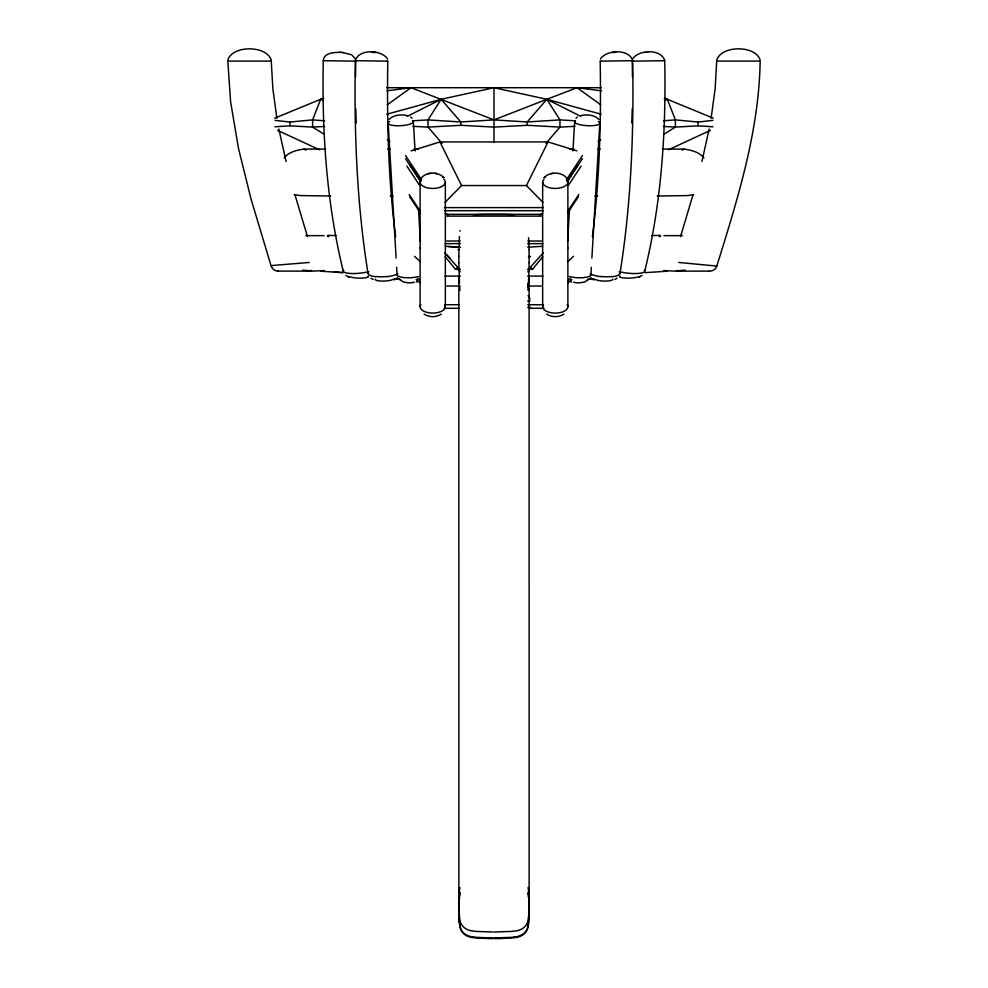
<?xml version="1.0" encoding="UTF-8"?>
<svg xmlns="http://www.w3.org/2000/svg" width="988" height="988" viewBox="0 0 988 988"><rect width="100%" height="100%" fill="white"/><g stroke="black" fill="none" stroke-linecap="round" stroke-linejoin="round"><path stroke-width="1.48" d="M420.11 306.725L420.122 182.175M458.864 909.738L458.864 908.651M601.198 114.238L546.858 99.294L494.012 87.71L494 142.408M529.136 910.207L529.136 909.121M542.647 306.725L542.647 182.175M458.864 909.269L458.864 908.182M529.136 910.677L529.136 909.59M458.84 256.25L458.84 262.672M529.099 262.672L529.099 256.25M458.84 256.077L459.432 236.552M458.864 908.799L458.877 906.7M529.099 262.833L529.025 269.082M529.136 910.059L529.123 912.171M458.864 908.33L458.877 906.243M458.877 901.834L459.506 917.21A34.531 33.901 0 0 0 460.013 920.199C460.803 926.954 467.275 930.733 473.573 931.067A62.602 61.466 0 0 0 476.71 931.437L492.716 932.005M529.136 910.528L529.123 912.628M355.544 77.039L355.705 61.157L323.274 60.713C321.829 131.305 326.411 202.404 343.256 271.169M395.62 236.75C388.173 178.544 386.876 119.758 387.79 61.157L355.359 60.7C354.075 131.688 356.717 202.935 367.968 273.12M458.877 901.735L459.506 890.139A34.555 33.925 0 0 1 459.939 887.52M458.877 906.848L458.889 905.786M529.123 911.998L529.062 914.95M458.889 906.404L458.901 905.329M529.025 269.218L528.852 275.714M529.111 912.455L529.062 914.876M458.901 905.947L458.901 904.872M458.901 905.49L458.914 904.415M458.914 905.033L459.506 895.943A34.555 34.555 0 0 1 459.939 893.288M458.926 904.576L459.506 895.35A34.555 34.494 0 0 1 459.939 892.695M529.062 909.306L529.123 901.834M631.814 123.055L632.234 108.717M529.062 915.505L528.506 922.804A34.518 34.456 0 0 1 527.987 925.917C527.234 932.697 520.787 936.649 514.427 936.982M529.062 915.58L528.506 923.447A34.518 34.518 0 0 1 527.987 926.571C527.234 933.376 520.787 937.303 514.427 937.649A62.602 62.602 0 0 1 511.29 938.02L499.385 938.563M529.049 909.454L528.506 917.136A34.518 33.901 0 0 1 527.987 920.199C527.197 926.942 520.725 930.745 514.427 931.079A62.602 61.466 0 0 1 511.29 931.437L494 932.005M528.839 276.134L528.172 286.335A100.22 89.155 0 0 1 528.098 286.989M567.594 241.578L569.496 209.32M572.929 150.942L574.646 121.759M590.886 274.936L591.343 267.266M591.886 258.066L599.827 123.142M528.086 284.235L528.16 283.544L528.086 290.213M592.38 236.75C599.827 178.544 601.124 119.758 600.21 61.157L632.641 60.7C633.925 131.688 631.283 202.935 620.032 273.12M323.298 60.478C324.015 52.599 334.5 52.339 340.477 52.339M355.384 60.404C359.101 48.622 381.492 49.622 387.58 58.984M711.101 118.276L715.139 88.759L716.72 61.095L760.143 61.095C759.056 131.515 737.505 199.378 716.831 266.056A7.212 7.212 0 0 1 709.964 271.095L709.446 271.12M709.137 129.02L701.912 161.6M227.858 60.033C232.402 45.053 266.562 45.152 271.231 60.033M716.769 60.033C721.438 45.152 755.598 45.053 760.143 60.033M644.744 271.169C661.59 202.404 666.171 131.305 664.726 60.713L632.295 61.157L632.456 77.039M693.131 194.488L680.522 236.626M323.644 98.911L320.631 99.294L312.603 119.894L312.603 127.094L324.385 134.417M600.42 58.984C606.509 49.622 628.899 48.622 632.616 60.404M632.542 58.922C638.631 49.622 661.071 48.56 664.702 60.478M445.094 202.355L461.569 185.546L526.431 185.546L548.056 141.939L576.881 150.855M494.012 87.71L441.142 99.294L428.051 119.894L428.051 127.094L442.044 143.334M566.495 179.705L582.414 155.622M567.322 181.236L578.252 164.7M567.334 181.557L582.414 158.735M568.322 185.46L581.092 166.157M568.322 210.358L578.832 194.463M567.421 213.272L578.326 196.785M284.087 157.957C288.829 151.893 296.882 150.09 304.106 149.077L325.558 149.077M527.839 271.836L530.062 269.082M528.432 269.304L543.178 252.965M530.618 268.415L531.174 267.76M545.956 143.334L559.949 127.094L559.949 119.894L546.858 99.294L494 119.894L460.803 121.981L428.051 119.894L412.959 120.808M601.544 90.847L577.054 87.71L546.858 99.294L527.197 121.981L527.197 125.315L559.949 127.094L575.041 126.328M544.425 177.383L545.154 176.679L544.042 177.741C549.526 171.591 561.011 171.554 566.495 177.741M542.733 256.843L532.47 269.329L527.666 269.329M589.466 278.851L583.945 282.37M421.506 177.741C426.989 171.554 438.487 171.554 443.958 177.741L442.846 176.679L443.575 177.383M389.149 119.437C393.582 114.657 401.017 114.361 407.031 115.51M567.655 261.734L573.509 256.324M577.363 116.992L575.979 118.177M568.1 282.729L571.706 279.69M642.002 275.454L638.322 277.332L640.026 276.702M397.337 278.11L395.237 279.406M397.596 277.887L393.94 279.987M387.37 104.691L410.983 87.71L494 119.894L527.197 121.981L559.949 119.894L575.041 120.808M445.082 243.653L460.408 243.616M617.043 278.221L614.758 279.579M445.082 276.097L460.408 276.06M682.202 150.176L683.894 149.077C691.118 150.09 699.171 151.893 703.913 157.957M663.615 134.417L675.397 127.094L698.059 125.822L712.966 126.797M598.049 141.309L600.692 139.728M441.352 314.098C436.301 317.481 429.175 317.481 424.111 314.098M563.889 314.098C558.825 317.481 551.699 317.481 546.648 314.098M387.728 61.207L387.074 61.281M445.267 256.843L455.53 269.329L458.012 268.625L459.902 269.687M539.942 214.89L542.647 213.494M407.217 116.349L441.142 99.294L460.803 121.981L460.803 125.315L428.051 127.094L412.959 126.328M632.641 60.7L631.937 60.836M668.444 149.805L710.434 130.33M664.603 100.541L667.369 99.294L675.397 119.894L675.397 127.094L663.368 126.427M416.343 282.062L417.43 281.58M274.738 118.177L323.447 98.133M411.119 150.855L439.944 141.939L548.056 141.939M659.12 236.663L660.663 236.243M386.802 114.238L441.142 99.294M693.737 194.648L688.784 195.402A81.485 81.485 0 0 1 686.425 195.612L657.292 196.007M684.993 270.119L674.989 271.12L663.59 270.551M580.969 115.51C586.983 114.361 594.418 114.657 598.851 119.437M551.181 173.69L553.181 173.332M430.644 173.332L428.409 173.666M419.739 248.235L420.406 248.223M567.594 248.223L568.261 248.235M305.712 235.638L324.089 235.638M663.911 235.638L682.288 235.638M324.41 270.551L313.011 271.12L303.007 270.119M386.888 90.797L410.983 87.71M309.281 262.462L271.021 265.611L251.014 198.971L238.466 148.336L230.575 101.603L227.833 61.095L271.255 61.095L272.861 88.759L276.899 118.276M587.391 279.456L593.294 278.764M663.368 120.795L675.397 119.894L698.059 122.043L712.966 120.388M275.034 120.388L289.941 122.043L312.603 119.894L324.632 120.795M645.238 272.639L667.024 271.218M458.024 249.668L458.963 249.594M473.388 214.89L473.536 214.878A33.345 8.472 0 0 1 477.735 214.618L478.612 214.581A63.331 16.092 0 0 1 483.132 214.445L504.806 214.445A63.331 16.092 0 0 1 509.326 214.581L510.203 214.618A33.345 8.472 0 0 1 514.402 214.878L514.538 214.89M542.634 246.296L527.716 247.198M616.265 52.29L612.461 52.537M275.034 126.797L289.941 125.822L312.603 127.094L324.632 126.427M271.181 266.056L271.243 266.056A7.212 7.212 0 0 0 278.036 271.095L278.171 271.107M644.596 52.525L645.473 52.475M647.523 52.339L648.424 52.29M527.197 125.315L494 127.094L460.803 125.315M651.87 235.638L660.058 235.305M307.811 271.12L278.048 271.095M709.26 271.12L679.892 271.107M499.311 938.563L494 938.6M330.708 196.007L301.575 195.612A81.683 81.683 0 0 1 299.216 195.402L294.263 194.648M386.716 87.71L601.322 87.71M387.642 149.077L390.124 149.077M413.997 149.077L418.332 149.077M569.607 149.077L573.942 149.077M597.826 149.077L600.296 149.077M662.417 149.077L683.894 149.077M390.223 196.056L393.063 196.044M594.949 196.044L597.765 196.056M444.514 207.603L543.486 207.603M444.514 210.716L543.486 210.716M445.613 214.31L542.387 214.31M446.7 216.125L541.301 216.125M446.7 241.023L460.21 241.023M527.79 241.023L541.301 241.023M527.592 243.616L542.918 243.653M528.444 256.67L530.531 256.67M455.53 269.329L460.334 269.329M527.592 276.06L542.918 276.097M446.7 286.038L460.21 286.038M527.79 286.038L541.301 286.038M527.666 301.056L530.062 301.056M446.7 304.724L458.864 304.724M527.79 304.724L541.301 304.724M527.592 307.441L530.642 307.441M444.044 308.293L459.185 308.293M528.815 308.293L543.956 308.293M494 937.933L511.29 937.353A62.602 62.479 0 0 0 514.427 936.982M492.716 937.933L488.838 937.896M492.716 938.6L488.838 938.563M488.764 937.896L476.71 937.353A62.602 62.491 0 0 1 473.573 936.982C467.225 936.636 460.766 932.709 460.025 925.917A34.531 34.456 0 0 1 459.519 922.891L459.383 921.792M488.764 938.563L476.71 938.02A62.602 62.602 0 0 1 473.573 937.649C467.213 937.303 460.754 933.376 460.025 926.571A34.531 34.531 0 0 1 459.519 923.533L459.346 921.396M327.942 235.305L336.13 235.638M320.976 271.218L342.762 272.639L333.746 271.836L336.5 272.083M448.231 246.518L460.285 247.198L445.366 246.296M342.527 52.475L351.728 54.797L355.458 58.922M339.576 52.29L343.404 52.525M375.539 52.537L371.735 52.29M716.757 266.056L678.719 262.462M600.926 61.281L600.272 61.207M394.706 278.764L400.609 279.456M356.063 60.836L355.359 60.7M664.307 98.899L667.369 99.294L664.554 98.133M434.819 173.332L436.82 173.69M327.337 236.243L328.881 236.663M404.055 282.37L398.535 278.851M347.974 276.702L349.678 277.332L345.998 275.454M664.825 98.244L713.262 118.177M570.57 281.58L571.657 282.062M320.631 99.294L323.397 100.541M594.06 279.987L590.404 277.887M277.566 130.33L319.556 149.805M592.763 279.406L590.663 278.11M373.242 279.579L370.957 278.221M546.858 99.294L580.783 116.349M445.353 213.494L448.058 214.89M387.308 139.728L389.951 141.309M304.106 149.077L305.798 150.176M577.054 87.71L600.655 104.691M412.021 118.177L410.638 116.992M416.294 279.69L419.9 282.729M414.491 256.324L420.345 261.734M444.822 252.965L459.568 269.304M526.431 185.546L542.906 202.355M446.625 254.682L450.219 258.374M456.827 267.748L457.382 268.415M457.938 269.082L460.161 271.836M530.05 298.87L528.098 295.498M405.586 155.622L421.506 179.705M409.748 164.7L420.678 181.236M405.586 158.735L420.666 181.557M406.908 166.157L419.678 185.46M409.168 194.463L419.678 210.358M409.674 196.785L420.579 213.272M439.944 141.939L461.569 185.546M307.478 236.626L294.869 194.488M286.088 161.6L278.863 129.02M459.902 290.67L459.778 287.224M528.061 893.288A34.568 34.568 0 0 1 528.481 895.955L528.568 896.635M528.617 897.042L528.494 895.449A34.568 34.494 0 0 0 528.061 892.707M528.617 896.449L528.654 897.45M528.654 896.857L528.691 897.857M459.309 920.989L459.346 922.026M528.691 897.252L528.765 898.66M459.272 920.581L459.309 921.631M528.728 897.66L528.802 899.068M459.235 920.174L459.272 921.224M459.235 920.816L459.074 918.037M528.802 898.475L528.926 900.809M459.198 920.408L459.111 918.593M459.482 283.074L458.84 262.833M528.827 898.882L528.889 900.377M459.124 918.655L459.05 917.605M528.58 237.7L528.827 242.566M413.355 121.759L415.071 150.942M418.504 209.32L420.406 241.578M388.173 123.142L396.114 258.066M396.657 267.266L397.114 274.936M528.926 900.204L528.938 901.241M528.938 900.636L528.963 901.674M459.037 917.173L459.05 918.247M528.963 901.068L528.988 902.106M459.012 916.753L459.037 917.815M528.988 901.501L529 902.538M459 916.321L459.012 917.383M529 901.933L529.025 902.958M458.975 915.888L459 916.95M528.852 243.097L529.025 249.384M529.025 902.353L529.074 904.576M458.926 914.27L458.975 916.518M529.037 902.785L529.062 904.119M529.049 897.907L528.481 890.139A34.568 33.938 0 0 0 528.061 887.52M458.963 916.086L458.914 913.826M529.062 898.117L529.123 901.735M355.766 108.717L356.186 123.055M529.074 903.971L529.086 905.033M529.086 904.428L529.099 905.49M458.901 913.369L458.914 914.443M529.099 904.885L529.099 905.947M458.901 912.912L458.901 913.986M529.025 249.766L529.099 256.077M529.099 905.329L529.111 906.404M458.889 912.455L458.901 913.53M529.111 905.786L529.123 906.861M458.877 911.998L458.889 913.073M529.123 906.243L529.136 908.343M458.877 912.628L458.864 910.528M529.123 906.7L529.136 908.799M458.877 912.171L458.864 910.059M529.136 908.194L529.136 909.269M458.864 909.59L458.864 910.677M529.136 908.651L529.136 909.738M458.864 909.121L458.864 910.207M698.059 122.043L698.059 125.822M567.878 182.175L567.89 306.725M529.099 276.973L529.123 893.547M458.84 276.973L458.877 893.535M445.353 182.175L445.353 306.725M289.941 122.043L289.941 125.822M679.522 271.095A7.212 7.212 0 0 1 676.434 270.403M311.566 270.403A7.212 7.212 0 0 1 308.478 271.095M612.782 279.135A9.016 2.013 1.9 0 1 605.113 281.098A9.016 2.013 1.9 0 1 594.961 279.159M637.149 276.973A9.003 1.581 -0.5 0 1 625.898 278.097A9.003 1.581 -0.5 0 1 619.958 276.171M644.349 270.267A16.253 3.717 5.9 0 1 637.507 273.478A16.253 3.717 5.9 0 1 619.365 271.688M619.278 271.935A16.24 4.693 4.7 0 1 612.449 276.702M612.14 276.529A16.549 4.903 3.6 0 1 600.963 276.467M600.84 276.665A16.302 4.965 3.7 0 1 590.182 273.812M393.039 279.159A9.016 2.013 -1.9 0 1 382.887 281.098A9.016 2.013 -1.9 0 1 375.218 279.135M375.551 276.702A16.24 4.693 -4.7 0 1 368.722 271.935M387.037 276.467A16.549 4.903 -3.6 0 1 375.86 276.529M397.818 273.812A16.302 4.965 -3.7 0 1 387.16 276.665M368.042 276.171A9.003 1.581 0.5 0 1 362.102 278.097A9.003 1.581 0.5 0 1 350.851 276.973M368.635 271.688A16.253 3.717 -5.9 0 1 350.493 273.478A16.253 3.717 -5.9 0 1 343.651 270.267M444.625 304.551A12.609 6.397 0 0 1 432.732 313.085A12.609 6.397 0 0 1 420.851 304.551M567.161 304.551A12.609 6.397 0 0 1 555.256 313.085A12.609 6.397 0 0 1 543.375 304.551M459.914 231.266A100.245 89.179 0 0 1 459.988 230.612M568.446 280.061A344.911 94.193 -80.5 0 1 570.274 278.394M528.234 269.971A9.324 5.385 80.8 0 1 532.495 268.724M571.607 279.357A12.35 11.584 84.4 0 1 571.237 279.505M416.751 279.53A12.362 11.634 -80.6 0 1 416.393 279.382M528.321 290.015A345.652 94.391 -80.5 0 1 529.358 288.743M417.726 278.381A344.911 94.193 80.5 0 1 419.554 280.061M566.47 179.31A12.609 6.261 0 0 1 555.268 188.436A12.609 6.261 0 0 1 544.055 179.31M443.945 179.31A12.609 6.261 0 0 1 432.732 188.436A12.609 6.261 0 0 1 421.53 179.31M414.33 282.111A5.335 1.482 0 0 1 409.65 282.864A5.335 1.482 0 0 1 404.994 282.099M583.006 282.099A5.335 1.482 0 0 1 578.351 282.864A5.335 1.482 0 0 1 573.67 282.111M598.419 121.586A12.609 3.223 3.4 0 1 587.86 125.711A12.609 3.223 3.4 0 1 575.522 120.622M590.713 274.256A12.609 3.335 1.9 0 1 584.081 277.566A12.609 3.335 1.9 0 1 569.421 276.517M412.478 120.622A12.609 3.223 -3.4 0 1 400.14 125.711A12.609 3.223 -3.4 0 1 389.581 121.586M418.579 276.517A12.609 3.335 -1.9 0 1 403.919 277.566A12.609 3.335 -1.9 0 1 397.287 274.256"/></g></svg>
